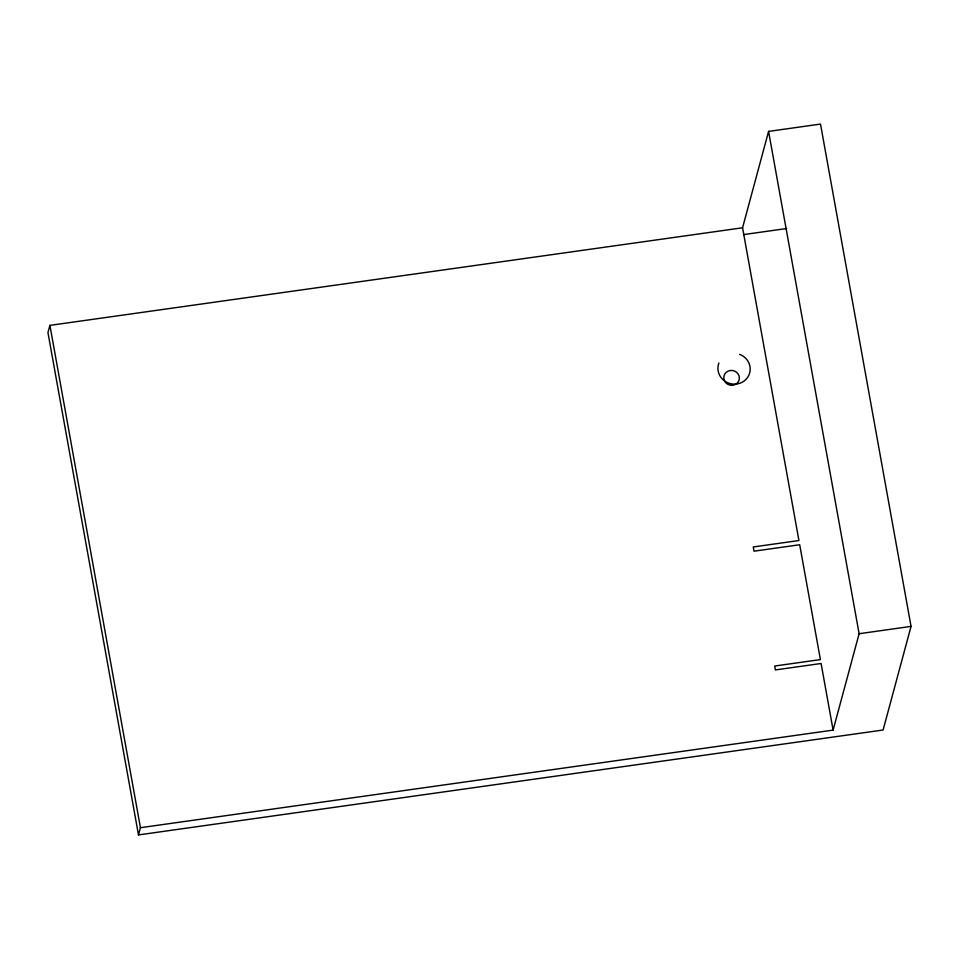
<?xml version="1.0" encoding="UTF-8"?>
<svg xmlns="http://www.w3.org/2000/svg" width="959" height="959" viewBox="0 0 959 959"><rect width="100%" height="100%" fill="white"/><g stroke="black" fill="none" stroke-linecap="round" stroke-linejoin="round"><path stroke-width="1.44" d="M742.566 227.786L49.904 325.377L47.95 332.605L138.492 834.917L883.095 730.015L911.05 626.395L820.508 124.083L768.579 131.395L742.566 227.786L798.931 540.528L753.247 546.966L754.002 551.185L799.698 544.748L820.401 659.588L774.704 666.025L775.411 669.933L821.096 663.496L833.107 730.111L140.446 827.701L138.492 834.917M833.107 730.111L859.12 633.719L768.579 131.395M743.597 234.595L786.608 228.53M859.12 633.719L911.05 626.395M49.904 325.377L140.446 827.701M739.617 354.351A16.195 15.392 15.1 0 1 749.207 374.406A16.195 15.392 15.1 0 1 728.48 383.061A16.195 15.392 15.1 0 1 718.902 363.005M725.579 382.509A7.828 7.444 15.1 0 0 738.898 380.627A7.828 7.444 15.1 0 0 730.243 370.486A7.828 7.444 15.1 0 0 725.579 382.509"/></g></svg>
